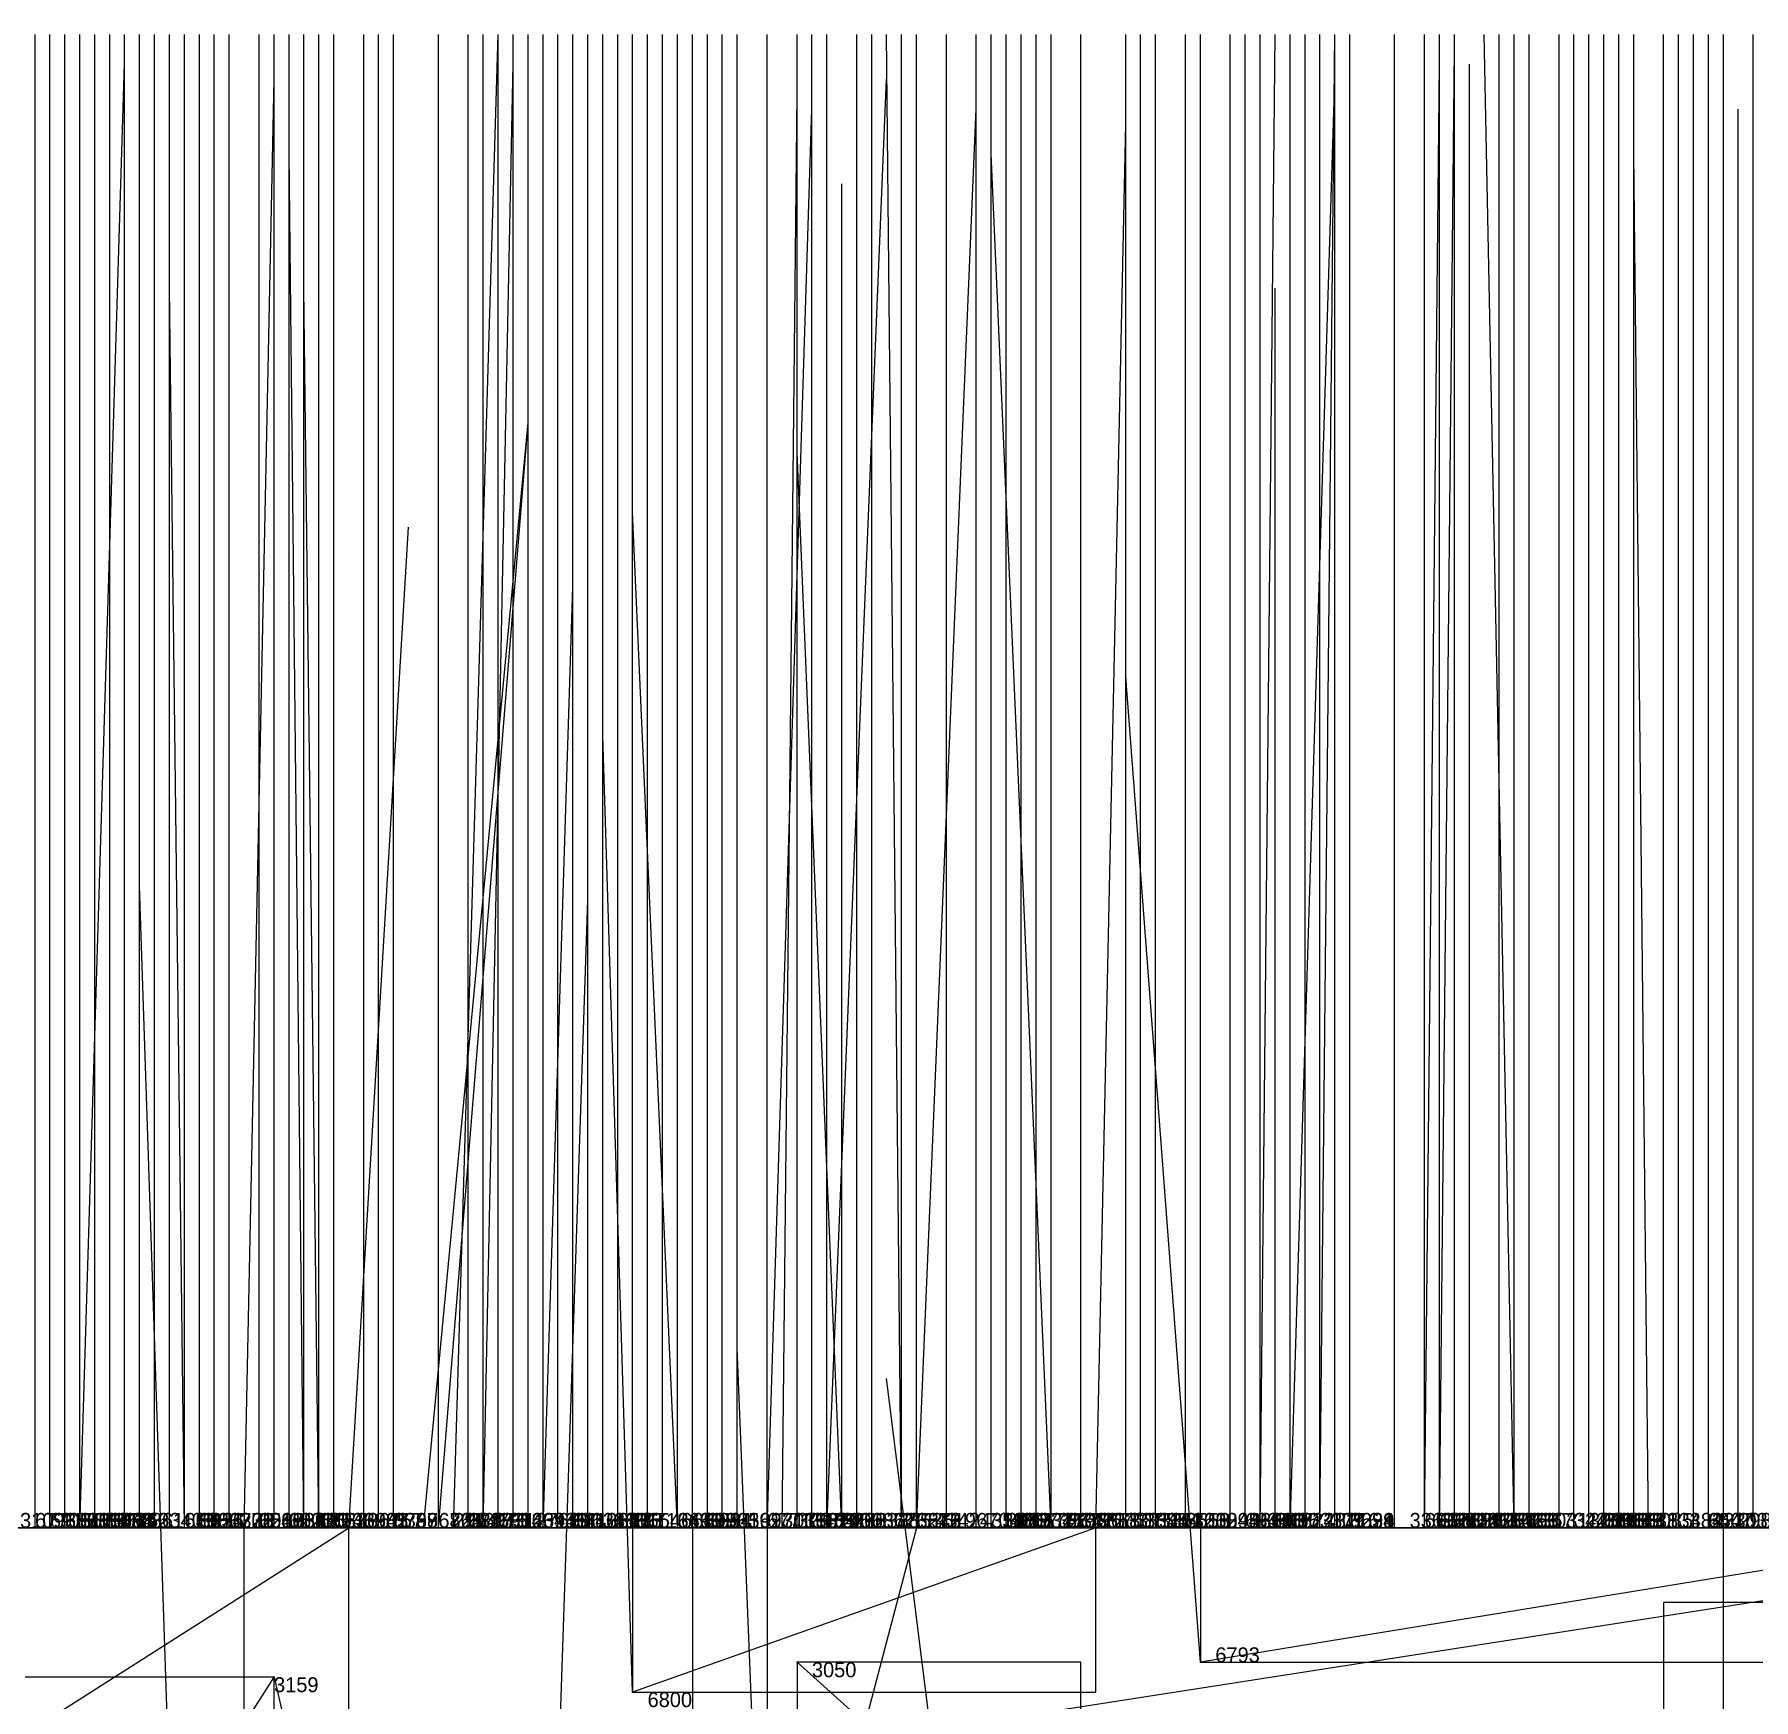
# Model space of a CAD drawing. Extents: x -0.07 to 1.1, y -0.07 to 1.1.
# Drawn here: x 0.101 to 0.216, y 0.9885 to 1.1 of the extents above; entities that cross this region are included whole.
import ezdxf

# ---------------------------------------------------------------- set-up
doc = ezdxf.new("R2010")
doc.units = 0
for name, color, linetype in [('Clients', 3, 'CONTINUOUS'), ('Facilities', 3, 'CONTINUOUS'), ('Facilities_lines', 3, 'CONTINUOUS'), ('Min_max_boxes', 1, 'CONTINUOUS'), ('Normals', 1, 'CONTINUOUS'), ('Source_points', 5, 'CONTINUOUS'), ('Text', 3, 'CONTINUOUS')]:
    doc.layers.add(name, color=color, linetype=linetype)

msp = doc.modelspace()

# ---------------------------------------------------------------- linework, layer by layer
at = {"layer": 'Clients', "color": 5}
for p in [(0.101, 1, 0.788), (0.102, 1, 0.845), (0.103, 1, 0.414), (0.103, 1, 0.641), (0.103, 1, 0.571), (0.104, 1, 0.35), (0.105, 1, 0.189), (0.105, 1, 0.155), (0.105, 1, 0.89), (0.106, 1, 0.471), (0.107, 1, 0.462), (0.108, 1, 0.777), (0.109, 1, 0.32), (0.11, 1, 0.83), (0.112, 1, 0.357), (0.113, 1, 0.86), (0.114, 1, 0.161), (0.114, 1, 0.494), (0.114, 1, 0.561), (0.115, 1, 0.047), (0.116, 1, 0.736), (0.117, 1, 0.108), (0.118, 1, 0.433), (0.118, 1, 0.819), (0.119, 1, 0.531), (0.119, 1, 0.843), (0.12, 1, 0.699), (0.12, 1, 0.976), (0.121, 1, 0.549), (0.122, 1, 0.994), (0.123, 1, 0.267), (0.123, 1, 0.325), (0.124, 1, 0.326), (0.124, 1, 0.788), (0.128, 1, 0.145), (0.128, 1, 0.983), (0.13, 1, 0.261), (0.13, 1, 0.876), (0.131, 1, 0.802), (0.131, 1, 0.943), (0.132, 1, 0.772), (0.134, 1, 0.395), (0.135, 1, 0.829), (0.135, 1, 0.792), (0.135, 1, 0.846), (0.136, 1, 0.305), (0.137, 1, 0.121), (0.137, 1, 0.818), (0.138, 1, 0.395), (0.139, 1, 0.208), (0.139, 1, 0.264), (0.139, 1, 0.301), (0.139, 1, 0.653), (0.14, 1, 0.209), (0.141, 1, 0.232), (0.142, 1, 0.71), (0.143, 1, 0.733), (0.144, 1, 0.288), (0.145, 1, 0.632), (0.145, 1, 0.585), (0.146, 1, 0.492), (0.147, 1, 0.131), (0.147, 1, 0.526), (0.148, 1, 0.342), (0.15, 1, 0.798), (0.152, 1, 0.181), (0.153, 1, 0.262), (0.153, 1, 0.456), (0.154, 1, 0.413), (0.154, 1, 0.476), (0.154, 1, 0.819), (0.156, 1, 0.41), (0.156, 1, 0.816), (0.157, 1, 0.291), (0.159, 1, 0.131), (0.16, 1, 0.258), (0.16, 1, 0.601), (0.162, 1, 0.345), (0.164, 1, 0.318), (0.165, 1, 0.223), (0.165, 1, 0.205), (0.165, 1, 0.245), (0.165, 1, 0.375), (0.165, 1, 0.411), (0.166, 1, 0.885), (0.167, 1, 0.715), (0.167, 1, 0.816), (0.168, 1, 0.439), (0.169, 1, 0.233), (0.169, 1, 0.484), (0.169, 1, 0.72), (0.169, 1, 0.782), (0.171, 1, 0.29), (0.171, 1, 0.283), (0.171, 1, 0.403), (0.171, 1, 0.685), (0.174, 1, 0.302), (0.175, 1, 0.419), (0.175, 1, 0.769), (0.176, 1, 0.235), (0.176, 1, 0.474), (0.176, 1, 0.891), (0.178, 1, 0.431), (0.178, 1, 0.518), (0.179, 1, 0.201), (0.179, 1, 0.46), (0.179, 1, 0.856), (0.182, 1, 0.703), (0.182, 1, 0.867), (0.183, 1, 0.26), (0.183, 1, 0.371), (0.183, 1, 0.497), (0.184, 1, 0.004), (0.185, 1, 0.898), (0.186, 1, 0.305), (0.187, 1, 0.177), (0.188, 1, 0.163), (0.189, 1, 0.375), (0.189, 1, 0.557), (0.189, 1, 0.674), (0.189, 1, 0.675), (0.192, 1, 0.46), (0.194, 1, 0.579), (0.194, 1, 0.844), (0.195, 1, 0.295), (0.195, 1, 0.619), (0.196, 1, 0.222), (0.196, 1, 0.178), (0.196, 1, 0.359), (0.196, 1, 0.339), (0.196, 1, 0.596), (0.199, 1, 0.355), (0.199, 1, 0.744), (0.199, 1, 0.685), (0.199, 1, 0.784), (0.2, 1, 0.263), (0.201, 1, 0.102), (0.201, 1, 0.444), (0.203, 1, 0.467), (0.204, 1, 0.103), (0.204, 1, 0.178), (0.205, 1, 0.584), (0.206, 1, 0.229), (0.206, 1, 0.44), (0.206, 1, 0.891), (0.206, 1, 0.79), (0.207, 1, 0.661), (0.208, 1, 0.154), (0.208, 1, 0.745), (0.21, 1, 0.38), (0.211, 1, 0.345), (0.212, 1, 0.753), (0.213, 1, 0.392), (0.214, 1, 0.111), (0.214, 1, 0.433), (0.216, 1, 0.136), (0.216, 1, 0.434), (0.216, 1, 0.454), (0.152, 0.991), (0.179, 0.991, 1), (0.117, 0.99), (0.141, 0.989, 1)]:
    msp.add_point(p, dxfattribs=at)
at = {"layer": 'Facilities', "color": 3}
for p in [(0.102, 1, 0.1), (0.104, 1, 0.057), (0.106, 1, 0.458), (0.11, 1, 0.65), (0.111, 1, 0.37), (0.111, 1, 0.972), (0.116, 1, 0.202), (0.116, 1, 0.027), (0.118, 1, 0.511), (0.118, 1, 0.8), (0.119, 1, 0.023), (0.12, 1, 0.939), (0.124, 1, 0.915), (0.125, 1, 0.283), (0.127, 1, 0.982), (0.129, 1, 0.931), (0.133, 1, 0.101), (0.135, 1, 0.995), (0.14, 1, 0.043), (0.144, 1, 0.998), (0.145, 1, 0.064), (0.15, 1, 0.098), (0.15, 1, 0.951), (0.151, 1, 0.034), (0.154, 1, 0.943), (0.155, 1, 0.002), (0.155, 1, 0.972), (0.159, 1, 0.077), (0.16, 1, 0.961), (0.164, 1, 0.696), (0.165, 1, 0.096), (0.169, 1, 0.016), (0.172, 1, 0.961), (0.181, 1, 0.907), (0.183, 1, 0.912), (0.185, 1, 0.958), (0.187, 1, 0.082), (0.194, 1, 0.942), (0.195, 1, 0.064), (0.195, 1, 0.906), (0.197, 1, 0.96), (0.2, 1, 0.08), (0.204, 1, 0.095), (0.209, 1, 0.022), (0.215, 1, 0.961)]:
    msp.add_point(p, dxfattribs=at)
at = {"layer": 'Facilities_lines', "color": 3}
for p, q in [((0.012, 0.93, 1), (0.122, 1, 0.994)), ((0.042, 1, 0.071), (0.115, 1, 0.047)), ((0.106, 1, 0.458), (0.091, 1, 0.44)), ((0.111, 1, 0.37), (0.093, 1, 0.388)), ((0.118, 1, 0.511), (0.097, 1, 0.498)), ((0.097, 1, 0.585), (0.103, 1, 0.571)), ((0.097, 1, 0.585), (0.194, 1, 0.579)), ((0.097, 1, 0.585), (0.114, 1, 0.561)), ((0.097, 1, 0.585), (0.16, 1, 0.601)), ((0.097, 1, 0.585), (0.145, 1, 0.585)), ((0.097, 1, 0.585), (0.205, 1, 0.584)), ((0.097, 1, 0.585), (0.196, 1, 0.596)), ((0.116, 1, 0.202), (0.099, 1, 0.155)), ((0.118, 1, 0.8), (0.101, 1, 0.788)), ((0.118, 1, 0.8), (0.102, 1, 0.845)), ((0.106, 1, 0.458), (0.103, 1, 0.414)), ((0.11, 1, 0.65), (0.103, 1, 0.641)), ((0.111, 1, 0.37), (0.104, 1, 0.35)), ((0.116, 1, 0.202), (0.105, 1, 0.189)), ((0.116, 1, 0.202), (0.105, 1, 0.155)), ((0.118, 1, 0.8), (0.105, 1, 0.89)), ((0.106, 1, 0.458), (0.179, 1, 0.46)), ((0.106, 1, 0.458), (0.214, 1, 0.433)), ((0.106, 1, 0.458), (0.153, 1, 0.456)), ((0.106, 1, 0.458), (0.22, 1, 0.42)), ((0.106, 1, 0.458), (0.107, 1, 0.462)), ((0.106, 1, 0.458), (0.171, 1, 0.403)), ((0.106, 1, 0.458), (0.206, 1, 0.44)), ((0.106, 1, 0.458), (0.156, 1, 0.41)), ((0.106, 1, 0.458), (0.201, 1, 0.444)), ((0.106, 1, 0.458), (0.192, 1, 0.46)), ((0.106, 1, 0.458), (0.106, 1, 0.471)), ((0.106, 1, 0.458), (0.175, 1, 0.419)), ((0.106, 1, 0.458), (0.203, 1, 0.467)), ((0.106, 1, 0.458), (0.118, 1, 0.433)), ((0.106, 1, 0.458), (0.168, 1, 0.439)), ((0.106, 1, 0.458), (0.216, 1, 0.434)), ((0.106, 1, 0.458), (0.178, 1, 0.431)), ((0.106, 1, 0.458), (0.216, 1, 0.454)), ((0.118, 1, 0.8), (0.108, 1, 0.777)), ((0.125, 1, 0.283), (0.109, 1, 0.32)), ((0.11, 1, 0.65), (0.139, 1, 0.653)), ((0.11, 1, 0.65), (0.145, 1, 0.632)), ((0.118, 1, 0.8), (0.11, 1, 0.83)), ((0.111, 1, 0.37), (0.196, 1, 0.359)), ((0.111, 1, 0.37), (0.221, 1, 0.342)), ((0.111, 1, 0.37), (0.196, 1, 0.339)), ((0.111, 1, 0.37), (0.148, 1, 0.342)), ((0.111, 1, 0.37), (0.162, 1, 0.345)), ((0.111, 1, 0.37), (0.189, 1, 0.375)), ((0.111, 1, 0.37), (0.227, 1, 0.395)), ((0.111, 1, 0.37), (0.112, 1, 0.357)), ((0.111, 1, 0.37), (0.247, 1, 0.392)), ((0.111, 1, 0.37), (0.244, 1, 0.378)), ((0.111, 1, 0.37), (0.21, 1, 0.38)), ((0.111, 1, 0.37), (0.183, 1, 0.371)), ((0.111, 1, 0.37), (0.213, 1, 0.392)), ((0.111, 1, 0.37), (0.134, 1, 0.395)), ((0.111, 1, 0.37), (0.165, 1, 0.375)), ((0.111, 1, 0.37), (0.138, 1, 0.395)), ((0.111, 1, 0.37), (0.211, 1, 0.345)), ((0.111, 1, 0.37), (0.225, 1, 0.353)), ((0.111, 1, 0.37), (0.154, 1, 0.413)), ((0.111, 1, 0.37), (0.248, 1, 0.385)), ((0.111, 1, 0.37), (0.199, 1, 0.355)), ((0.111, 1, 0.37), (0.239, 1, 0.401)), ((0.111, 1, 0.37), (0.165, 1, 0.411)), ((0.111, 1, 0.37), (0.273, 1, 0.335)), ((0.111, 1, 0.37), (0.254, 1, 0.343)), ((0.111, 1, 0.37), (0.259, 1, 0.355)), ((0.111, 1, 0.972), (0.12, 1, 0.976)), ((0.118, 1, 0.8), (0.113, 1, 0.86)), ((0.116, 1, 0.202), (0.114, 1, 0.161)), ((0.118, 1, 0.511), (0.114, 1, 0.494)), ((0.116, 1, 0.202), (0.128, 1, 0.145)), ((0.116, 1, 0.202), (0.141, 1, 0.232)), ((0.116, 1, 0.202), (0.165, 1, 0.223)), ((0.116, 1, 0.202), (0.179, 1, 0.201)), ((0.116, 1, 0.202), (0.196, 1, 0.222)), ((0.116, 1, 0.202), (0.14, 1, 0.209)), ((0.116, 1, 0.202), (0.169, 1, 0.233)), ((0.116, 1, 0.202), (0.152, 1, 0.181)), ((0.116, 1, 0.202), (0.176, 1, 0.235)), ((0.116, 1, 0.202), (0.165, 1, 0.205)), ((0.116, 1, 0.202), (0.147, 1, 0.131)), ((0.116, 1, 0.202), (0.187, 1, 0.177)), ((0.116, 1, 0.202), (0.139, 1, 0.208)), ((0.116, 1, 0.202), (0.206, 1, 0.229)), ((0.116, 1, 0.202), (0.117, 1, 0.108)), ((0.116, 1, 0.202), (0.196, 1, 0.178)), ((0.118, 1, 0.8), (0.116, 1, 0.736)), ((0.118, 1, 0.511), (0.146, 1, 0.492)), ((0.118, 1, 0.511), (0.154, 1, 0.476)), ((0.118, 1, 0.511), (0.176, 1, 0.474)), ((0.118, 1, 0.511), (0.169, 1, 0.484)), ((0.118, 1, 0.511), (0.183, 1, 0.497)), ((0.118, 1, 0.511), (0.237, 1, 0.491)), ((0.118, 1, 0.511), (0.231, 1, 0.487)), ((0.118, 1, 0.511), (0.238, 1, 0.494)), ((0.118, 1, 0.511), (0.178, 1, 0.518)), ((0.118, 1, 0.511), (0.121, 1, 0.549)), ((0.118, 1, 0.511), (0.242, 1, 0.472)), ((0.118, 1, 0.511), (0.245, 1, 0.471)), ((0.118, 1, 0.511), (0.26, 1, 0.456)), ((0.118, 1, 0.511), (0.254, 1, 0.442)), ((0.118, 1, 0.511), (0.243, 1, 0.449)), ((0.118, 1, 0.511), (0.245, 1, 0.453)), ((0.118, 1, 0.511), (0.258, 1, 0.455)), ((0.118, 1, 0.511), (0.256, 1, 0.512)), ((0.118, 1, 0.511), (0.147, 1, 0.526)), ((0.118, 1, 0.511), (0.119, 1, 0.531)), ((0.118, 1, 0.511), (0.189, 1, 0.557)), ((0.118, 1, 0.8), (0.175, 1, 0.769)), ((0.118, 1, 0.8), (0.169, 1, 0.782)), ((0.118, 1, 0.8), (0.167, 1, 0.816)), ((0.118, 1, 0.8), (0.154, 1, 0.819)), ((0.118, 1, 0.8), (0.137, 1, 0.818)), ((0.118, 1, 0.8), (0.15, 1, 0.798)), ((0.118, 1, 0.8), (0.119, 1, 0.843)), ((0.118, 1, 0.8), (0.199, 1, 0.784)), ((0.118, 1, 0.8), (0.124, 1, 0.788)), ((0.118, 1, 0.8), (0.156, 1, 0.816)), ((0.118, 1, 0.8), (0.135, 1, 0.829)), ((0.118, 1, 0.8), (0.206, 1, 0.79)), ((0.118, 1, 0.8), (0.135, 1, 0.792)), ((0.118, 1, 0.8), (0.13, 1, 0.876)), ((0.118, 1, 0.8), (0.132, 1, 0.772)), ((0.118, 1, 0.8), (0.135, 1, 0.846)), ((0.118, 1, 0.8), (0.118, 1, 0.819)), ((0.118, 1, 0.8), (0.131, 1, 0.802)), ((0.164, 1, 0.696), (0.12, 1, 0.699)), ((0.125, 1, 0.283), (0.123, 1, 0.267)), ((0.125, 1, 0.283), (0.123, 1, 0.325)), ((0.125, 1, 0.283), (0.124, 1, 0.326)), ((0.125, 1, 0.283), (0.22, 1, 0.253)), ((0.125, 1, 0.283), (0.165, 1, 0.245)), ((0.125, 1, 0.283), (0.183, 1, 0.26)), ((0.125, 1, 0.283), (0.139, 1, 0.264)), ((0.125, 1, 0.283), (0.164, 1, 0.318)), ((0.125, 1, 0.283), (0.221, 1, 0.333)), ((0.125, 1, 0.283), (0.244, 1, 0.262)), ((0.125, 1, 0.283), (0.186, 1, 0.305)), ((0.125, 1, 0.283), (0.174, 1, 0.302)), ((0.125, 1, 0.283), (0.157, 1, 0.291)), ((0.125, 1, 0.283), (0.13, 1, 0.261)), ((0.125, 1, 0.283), (0.139, 1, 0.301)), ((0.125, 1, 0.283), (0.25, 1, 0.286)), ((0.125, 1, 0.283), (0.136, 1, 0.305)), ((0.125, 1, 0.283), (0.195, 1, 0.295)), ((0.125, 1, 0.283), (0.243, 1, 0.306)), ((0.125, 1, 0.283), (0.171, 1, 0.29)), ((0.125, 1, 0.283), (0.2, 1, 0.263)), ((0.125, 1, 0.283), (0.153, 1, 0.262)), ((0.125, 1, 0.283), (0.144, 1, 0.288)), ((0.125, 1, 0.283), (0.171, 1, 0.283)), ((0.125, 1, 0.283), (0.224, 1, 0.273)), ((0.125, 1, 0.283), (0.16, 1, 0.258)), ((0.125, 1, 0.283), (0.257, 1, 0.302)), ((0.125, 1, 0.283), (0.294, 1, 0.296)), ((0.127, 1, 0.982), (0.128, 1, 0.983)), ((0.197, 1, 0.96), (0.131, 1, 0.943)), ((0.239, 1, 0.116), (0.137, 1, 0.121)), ((0.172, 1, 0.961), (0.141, 0.989, 1)), ((0.164, 1, 0.696), (0.142, 1, 0.71)), ((0.164, 1, 0.696), (0.143, 1, 0.733)), ((0.145, 0.984), (0.248, 1, 0.006)), ((0.16, 1, 0.961), (0.15, 0.962, 1)), ((0.239, 1, 0.116), (0.159, 1, 0.131)), ((0.16, 1, 0.961), (0.23, 1, 0.982)), ((0.164, 1, 0.696), (0.208, 1, 0.745)), ((0.164, 1, 0.696), (0.276, 1, 0.719)), ((0.164, 1, 0.696), (0.281, 1, 0.707)), ((0.164, 1, 0.696), (0.271, 1, 0.752)), ((0.164, 1, 0.696), (0.266, 1, 0.723)), ((0.164, 1, 0.696), (0.225, 1, 0.715)), ((0.164, 1, 0.696), (0.199, 1, 0.744)), ((0.164, 1, 0.696), (0.223, 1, 0.748)), ((0.164, 1, 0.696), (0.212, 1, 0.753)), ((0.164, 1, 0.696), (0.252, 1, 0.695)), ((0.164, 1, 0.696), (0.249, 1, 0.717)), ((0.164, 1, 0.696), (0.225, 1, 0.749)), ((0.164, 1, 0.696), (0.182, 1, 0.703)), ((0.164, 1, 0.696), (0.236, 1, 0.723)), ((0.164, 1, 0.696), (0.169, 1, 0.72)), ((0.164, 1, 0.696), (0.189, 1, 0.674)), ((0.164, 1, 0.696), (0.189, 1, 0.675)), ((0.164, 1, 0.696), (0.237, 1, 0.681)), ((0.164, 1, 0.696), (0.167, 1, 0.715)), ((0.164, 1, 0.696), (0.199, 1, 0.685)), ((0.164, 1, 0.696), (0.221, 1, 0.7)), ((0.164, 1, 0.696), (0.171, 1, 0.685)), ((0.164, 1, 0.696), (0.207, 1, 0.661)), ((0.164, 1, 0.696), (0.242, 1, 0.65)), ((0.164, 1, 0.696), (0.238, 1, 0.643)), ((0.164, 1, 0.696), (0.241, 1, 0.657)), ((0.164, 1, 0.696), (0.195, 1, 0.619)), ((0.164, 1, 0.696), (0.246, 1, 0.638)), ((0.164, 1, 0.696), (0.228, 1, 0.622)), ((0.239, 1, 0.899), (0.166, 1, 0.885)), ((0.239, 1, 0.899), (0.176, 1, 0.891)), ((0.239, 1, 0.899), (0.179, 1, 0.856)), ((0.234, 1, 0.978), (0.179, 0.991, 1)), ((0.239, 1, 0.899), (0.182, 1, 0.867)), ((0.23, 1, 0.001), (0.184, 1, 0.004)), ((0.239, 1, 0.899), (0.185, 1, 0.898)), ((0.239, 1, 0.116), (0.188, 1, 0.163)), ((0.239, 1, 0.899), (0.194, 1, 0.844)), ((0.239, 1, 0.116), (0.201, 1, 0.102)), ((0.239, 1, 0.116), (0.204, 1, 0.103)), ((0.239, 1, 0.116), (0.204, 1, 0.178)), ((0.239, 1, 0.899), (0.206, 1, 0.891)), ((0.239, 1, 0.116), (0.208, 1, 0.154)), ((0.239, 1, 0.116), (0.214, 1, 0.111)), ((0.239, 1, 0.116), (0.216, 1, 0.136)), ((0.171, 0.974), (0.152, 0.991)), ((0.096, 0.957), (0.117, 0.99))]:
    msp.add_line(p, q, dxfattribs=at)
at = {"layer": 'Min_max_boxes', "color": 1}
for p, q in [((0.115, 1, 0.047), (0, 1, 0.047)), ((0.115, 1, 0.092), (0, 1, 0.092)), ((0.122, 1, 0.988), (0, 1, 0.988)), ((0.122, 1, 1), (0, 1, 1)), ((0.091, 1, 0.403), (0.22, 1, 0.403)), ((0.22, 1, 0.403), (0.091, 1, 0.403)), ((0.091, 1, 0.471), (0.22, 1, 0.471)), ((0.22, 1, 0.471), (0.091, 1, 0.471)), ((0.093, 1, 0.335), (0.273, 1, 0.335)), ((0.273, 1, 0.335), (0.093, 1, 0.335)), ((0.093, 1, 0.413), (0.273, 1, 0.413)), ((0.273, 1, 0.413), (0.093, 1, 0.413)), ((0.097, 1, 0.442), (0.26, 1, 0.442)), ((0.26, 1, 0.442), (0.097, 1, 0.442)), ((0.097, 1, 0.557), (0.26, 1, 0.557)), ((0.26, 1, 0.557), (0.097, 1, 0.557)), ((0.097, 1, 0.561), (0.205, 1, 0.561)), ((0.205, 1, 0.561), (0.097, 1, 0.561)), ((0.097, 1, 0.601), (0.205, 1, 0.601)), ((0.205, 1, 0.601), (0.097, 1, 0.601)), ((0.099, 1, 0.108), (0.206, 1, 0.108)), ((0.206, 1, 0.108), (0.099, 1, 0.108)), ((0.099, 1, 0.235), (0.206, 1, 0.235)), ((0.206, 1, 0.235), (0.099, 1, 0.235)), ((0.101, 1, 0.736), (0.206, 1, 0.736)), ((0.206, 1, 0.736), (0.101, 1, 0.736)), ((0.101, 1, 0.736), (0.101, 1, 0.736)), ((0.101, 1, 0.89), (0.206, 1, 0.89)), ((0.206, 1, 0.89), (0.101, 1, 0.89)), ((0.101, 1, 0.89), (0.101, 1, 0.89)), ((0.101, 1, 0.736), (0.101, 1, 0.89)), ((0.101, 1, 0.736), (0.101, 1, 0.89)), ((0.103, 1, 0.632), (0.145, 1, 0.632)), ((0.145, 1, 0.632), (0.103, 1, 0.632)), ((0.103, 1, 0.632), (0.103, 1, 0.632)), ((0.103, 1, 0.653), (0.145, 1, 0.653)), ((0.145, 1, 0.653), (0.103, 1, 0.653)), ((0.103, 1, 0.653), (0.103, 1, 0.653)), ((0.103, 1, 0.632), (0.103, 1, 0.653)), ((0.103, 1, 0.632), (0.103, 1, 0.653)), ((0.109, 1, 0.245), (0.294, 1, 0.245)), ((0.294, 1, 0.245), (0.109, 1, 0.245)), ((0.109, 1, 0.245), (0.109, 1, 0.245)), ((0.109, 1, 0.333), (0.294, 1, 0.333)), ((0.294, 1, 0.333), (0.109, 1, 0.333)), ((0.109, 1, 0.333), (0.109, 1, 0.333)), ((0.109, 1, 0.245), (0.109, 1, 0.333)), ((0.109, 1, 0.245), (0.109, 1, 0.333)), ((0.111, 1, 0.972), (0.12, 1, 0.972)), ((0.12, 1, 0.972), (0.111, 1, 0.972)), ((0.111, 1, 0.972), (0.111, 1, 0.972)), ((0.111, 1, 0.976), (0.12, 1, 0.976)), ((0.12, 1, 0.976), (0.111, 1, 0.976)), ((0.111, 1, 0.976), (0.111, 1, 0.976)), ((0.111, 1, 0.972), (0.111, 1, 0.976)), ((0.111, 1, 0.972), (0.111, 1, 0.976)), ((0.115, 0.954, 0.047), (0.115, 1, 0.047)), ((0.115, 0.954, 0.092), (0.115, 1, 0.092)), ((0.115, 1, 0.047), (0.115, 1, 0.092)), ((0.12, 1, 0.619), (0.281, 1, 0.619)), ((0.281, 1, 0.619), (0.12, 1, 0.619)), ((0.12, 1, 0.619), (0.12, 1, 0.619)), ((0.12, 1, 0.753), (0.281, 1, 0.753)), ((0.281, 1, 0.753), (0.12, 1, 0.753)), ((0.12, 1, 0.753), (0.12, 1, 0.753)), ((0.12, 1, 0.619), (0.12, 1, 0.753)), ((0.12, 1, 0.619), (0.12, 1, 0.753)), ((0.12, 1, 0.972), (0.12, 1, 0.972)), ((0.12, 1, 0.976), (0.12, 1, 0.976)), ((0.12, 1, 0.972), (0.12, 1, 0.976)), ((0.12, 1, 0.972), (0.12, 1, 0.976)), ((0.122, 0.802, 0.988), (0.122, 1, 0.988)), ((0.122, 0.802, 1), (0.122, 1, 1)), ((0.122, 1, 0.988), (0.122, 1, 1)), ((0.127, 1, 0.982), (0.128, 1, 0.982)), ((0.128, 1, 0.982), (0.127, 1, 0.982)), ((0.127, 1, 0.982), (0.127, 1, 0.982)), ((0.127, 1, 0.983), (0.128, 1, 0.983)), ((0.128, 1, 0.983), (0.127, 1, 0.983)), ((0.127, 1, 0.983), (0.127, 1, 0.983)), ((0.127, 1, 0.982), (0.127, 1, 0.983)), ((0.127, 1, 0.982), (0.127, 1, 0.983)), ((0.128, 1, 0.982), (0.128, 1, 0.982)), ((0.128, 1, 0.983), (0.128, 1, 0.983)), ((0.128, 1, 0.982), (0.128, 1, 0.983)), ((0.128, 1, 0.982), (0.128, 1, 0.983)), ((0.131, 1, 0.943), (0.197, 1, 0.943)), ((0.197, 1, 0.943), (0.131, 1, 0.943)), ((0.131, 1, 0.943), (0.131, 1, 0.943)), ((0.131, 1, 0.96), (0.197, 1, 0.96)), ((0.197, 1, 0.96), (0.131, 1, 0.96)), ((0.131, 1, 0.96), (0.131, 1, 0.96)), ((0.131, 1, 0.943), (0.131, 1, 0.96)), ((0.131, 1, 0.943), (0.131, 1, 0.96)), ((0.137, 1, 0.102), (0.273, 1, 0.102)), ((0.273, 1, 0.102), (0.137, 1, 0.102)), ((0.137, 1, 0.102), (0.137, 1, 0.102)), ((0.137, 1, 0.24), (0.273, 1, 0.24)), ((0.273, 1, 0.24), (0.137, 1, 0.24)), ((0.137, 1, 0.24), (0.137, 1, 0.24)), ((0.137, 1, 0.102), (0.137, 1, 0.24)), ((0.137, 1, 0.102), (0.137, 1, 0.24)), ((0.172, 1, 0.961), (0.141, 1, 0.961)), ((0.141, 1, 0.961), (0.141, 0.989, 0.961)), ((0.172, 1, 1), (0.141, 1, 1)), ((0.141, 1, 1), (0.141, 0.989, 1)), ((0.141, 1, 0.961), (0.141, 1, 1)), ((0.248, 1), (0.145, 1)), ((0.145, 1), (0.145, 0.984)), ((0.248, 1, 0.006), (0.145, 1, 0.006)), ((0.145, 1, 0.006), (0.145, 0.984, 0.006)), ((0.145, 1), (0.145, 1, 0.006)), ((0.145, 1, 0.632), (0.145, 1, 0.632)), ((0.145, 1, 0.653), (0.145, 1, 0.653)), ((0.145, 1, 0.632), (0.145, 1, 0.653)), ((0.145, 1, 0.632), (0.145, 1, 0.653)), ((0.23, 1, 0.961), (0.15, 1, 0.961)), ((0.15, 1, 0.961), (0.15, 0.962, 0.961)), ((0.23, 1, 1), (0.15, 1, 1)), ((0.15, 1, 1), (0.15, 0.962, 1)), ((0.15, 1, 0.961), (0.15, 1, 1)), ((0.166, 1, 0.775), (0.262, 1, 0.775)), ((0.262, 1, 0.775), (0.166, 1, 0.775)), ((0.166, 1, 0.775), (0.166, 1, 0.775)), ((0.166, 1, 0.899), (0.262, 1, 0.899)), ((0.262, 1, 0.899), (0.166, 1, 0.899)), ((0.166, 1, 0.899), (0.166, 1, 0.899)), ((0.166, 1, 0.775), (0.166, 1, 0.899)), ((0.166, 1, 0.775), (0.166, 1, 0.899)), ((0.172, 0.989, 0.961), (0.172, 1, 0.961)), ((0.172, 0.989, 1), (0.172, 1, 1)), ((0.172, 1, 0.961), (0.172, 1, 1)), ((0.234, 1, 0.978), (0.179, 1, 0.978)), ((0.179, 1, 0.978), (0.179, 0.991, 0.978)), ((0.234, 1, 1), (0.179, 1, 1)), ((0.179, 1, 1), (0.179, 0.991, 1)), ((0.179, 1, 0.978), (0.179, 1, 1)), ((0.184, 1, 0.001), (0.306, 1, 0.001)), ((0.306, 1, 0.001), (0.184, 1, 0.001)), ((0.184, 1, 0.001), (0.184, 1, 0.001)), ((0.184, 1, 0.013), (0.306, 1, 0.013)), ((0.306, 1, 0.013), (0.184, 1, 0.013)), ((0.184, 1, 0.013), (0.184, 1, 0.013)), ((0.184, 1, 0.001), (0.184, 1, 0.013)), ((0.184, 1, 0.001), (0.184, 1, 0.013)), ((0.197, 1, 0.943), (0.197, 1, 0.943)), ((0.197, 1, 0.96), (0.197, 1, 0.96)), ((0.197, 1, 0.943), (0.197, 1, 0.96)), ((0.197, 1, 0.943), (0.197, 1, 0.96)), ((0.205, 1, 0.561), (0.205, 1, 0.561)), ((0.205, 1, 0.601), (0.205, 1, 0.601)), ((0.205, 1, 0.561), (0.205, 1, 0.601)), ((0.205, 1, 0.561), (0.205, 1, 0.601)), ((0.206, 1, 0.108), (0.206, 1, 0.108)), ((0.206, 1, 0.235), (0.206, 1, 0.235)), ((0.206, 1, 0.108), (0.206, 1, 0.235)), ((0.206, 1, 0.108), (0.206, 1, 0.235)), ((0.206, 1, 0.736), (0.206, 1, 0.736)), ((0.206, 1, 0.89), (0.206, 1, 0.89)), ((0.206, 1, 0.736), (0.206, 1, 0.89)), ((0.206, 1, 0.736), (0.206, 1, 0.89)), ((0.295, 0.995), (0.21, 0.995)), ((0.21, 0.995), (0.21, 0.97)), ((0.295, 0.995), (0.21, 0.995)), ((0.21, 0.995), (0.21, 0.97)), ((0.21, 0.995), (0.21, 0.995)), ((0.171, 0.991), (0.152, 0.991)), ((0.152, 0.991), (0.152, 0.974)), ((0.171, 0.991), (0.152, 0.991)), ((0.152, 0.991), (0.152, 0.974)), ((0.152, 0.991), (0.152, 0.991)), ((0.171, 0.974), (0.171, 0.991)), ((0.171, 0.974), (0.171, 0.991)), ((0.171, 0.991), (0.171, 0.991)), ((0.179, 0.991, 0.978), (0.234, 0.991, 0.978)), ((0.179, 0.991, 1), (0.234, 0.991, 1)), ((0.179, 0.991, 0.978), (0.179, 0.991, 1)), ((0.117, 0.99), (0.096, 0.99)), ((0.117, 0.99), (0.096, 0.99)), ((0.117, 0.957), (0.117, 0.99)), ((0.117, 0.957), (0.117, 0.99)), ((0.117, 0.99), (0.117, 0.99)), ((0.141, 0.989, 0.961), (0.172, 0.989, 0.961)), ((0.141, 0.989, 1), (0.172, 0.989, 1)), ((0.141, 0.989, 0.961), (0.141, 0.989, 1)), ((0.172, 0.989, 0.961), (0.172, 0.989, 1))]:
    msp.add_line(p, q, dxfattribs=at)
at = {"layer": 'Normals', "color": 1}
for p, q in [((0.101, 1, 0.788), (0.101, 1.1, 0.788)), ((0.102, 1, 0.1), (0.102, 1.1, 0.097)), ((0.102, 1, 0.845), (0.102, 1.1, 0.845)), ((0.103, 1, 0.414), (0.103, 1.1, 0.414)), ((0.103, 1, 0.641), (0.103, 1.1, 0.641)), ((0.103, 1, 0.571), (0.103, 1.1, 0.571)), ((0.104, 1, 0.35), (0.104, 1.1, 0.35)), ((0.105, 1, 0.189), (0.105, 1.1, 0.189)), ((0.105, 1, 0.155), (0.105, 1.1, 0.155)), ((0.105, 1, 0.89), (0.105, 1.1, 0.89)), ((0.106, 1, 0.471), (0.106, 1.1, 0.471)), ((0.106, 1, 0.458), (0.106, 1.1, 0.458)), ((0.107, 1, 0.462), (0.107, 1.1, 0.462)), ((0.108, 1, 0.777), (0.108, 1.1, 0.777)), ((0.109, 1, 0.32), (0.109, 1.1, 0.32)), ((0.11, 1, 0.65), (0.11, 1.1, 0.65)), ((0.11, 1, 0.83), (0.11, 1.1, 0.83)), ((0.111, 1, 0.37), (0.111, 1.1, 0.37)), ((0.112, 1, 0.357), (0.112, 1.1, 0.357)), ((0.113, 1, 0.86), (0.113, 1.1, 0.86)), ((0.114, 1, 0.161), (0.114, 1.1, 0.161)), ((0.114, 1, 0.494), (0.114, 1.1, 0.494)), ((0.114, 1, 0.561), (0.114, 1.1, 0.561)), ((0.116, 1, 0.202), (0.116, 1.1, 0.202)), ((0.116, 1, 0.736), (0.116, 1.1, 0.736)), ((0.117, 1, 0.108), (0.117, 1.1, 0.108)), ((0.118, 1, 0.433), (0.118, 1.1, 0.433)), ((0.118, 1, 0.511), (0.118, 1.1, 0.511)), ((0.118, 1, 0.8), (0.118, 1.1, 0.8)), ((0.118, 1, 0.819), (0.118, 1.1, 0.819)), ((0.119, 1, 0.531), (0.119, 1.1, 0.531)), ((0.119, 1, 0.843), (0.119, 1.1, 0.843)), ((0.12, 1, 0.699), (0.12, 1.1, 0.699)), ((0.12, 1, 0.939), (0.12, 1.099, 0.953)), ((0.121, 1, 0.549), (0.121, 1.1, 0.549)), ((0.123, 1, 0.267), (0.123, 1.1, 0.267)), ((0.123, 1, 0.325), (0.123, 1.1, 0.325)), ((0.124, 1, 0.326), (0.124, 1.1, 0.326)), ((0.124, 1, 0.915), (0.124, 1.1, 0.915)), ((0.124, 1, 0.788), (0.124, 1.1, 0.788)), ((0.125, 1, 0.283), (0.125, 1.1, 0.283)), ((0.128, 1, 0.145), (0.128, 1.1, 0.145)), ((0.129, 1, 0.931), (0.132, 1.1, 0.939)), ((0.13, 1, 0.261), (0.13, 1.1, 0.261)), ((0.13, 1, 0.876), (0.13, 1.1, 0.876)), ((0.131, 1, 0.802), (0.131, 1.1, 0.802)), ((0.132, 1, 0.772), (0.132, 1.1, 0.772)), ((0.133, 1, 0.101), (0.133, 1.1, 0.1)), ((0.134, 1, 0.395), (0.134, 1.1, 0.395)), ((0.135, 1, 0.829), (0.135, 1.1, 0.829)), ((0.135, 1, 0.792), (0.135, 1.1, 0.792)), ((0.135, 1, 0.846), (0.135, 1.1, 0.846)), ((0.136, 1, 0.305), (0.136, 1.1, 0.305)), ((0.137, 1, 0.121), (0.137, 1.1, 0.121)), ((0.137, 1, 0.818), (0.137, 1.1, 0.818)), ((0.138, 1, 0.395), (0.138, 1.1, 0.395)), ((0.139, 1, 0.208), (0.139, 1.1, 0.208)), ((0.139, 1, 0.264), (0.139, 1.1, 0.264)), ((0.139, 1, 0.301), (0.139, 1.1, 0.301)), ((0.139, 1, 0.653), (0.139, 1.1, 0.653)), ((0.14, 1, 0.209), (0.14, 1.1, 0.209)), ((0.141, 1, 0.232), (0.141, 1.1, 0.232)), ((0.142, 1, 0.71), (0.142, 1.1, 0.71)), ((0.143, 1, 0.733), (0.143, 1.1, 0.733)), ((0.144, 1, 0.288), (0.144, 1.1, 0.288)), ((0.145, 1, 0.585), (0.145, 1.1, 0.585)), ((0.145, 1, 0.632), (0.145, 1.1, 0.632)), ((0.145, 1, 0.064), (0.145, 1.099, 0.048)), ((0.146, 1, 0.492), (0.146, 1.1, 0.492)), ((0.147, 1, 0.131), (0.147, 1.1, 0.131)), ((0.147, 1, 0.526), (0.147, 1.1, 0.526)), ((0.148, 1, 0.342), (0.148, 1.1, 0.342)), ((0.15, 1, 0.098), (0.15, 1.1, 0.097)), ((0.15, 1, 0.798), (0.15, 1.1, 0.798)), ((0.152, 1, 0.181), (0.152, 1.1, 0.181)), ((0.153, 1, 0.456), (0.153, 1.1, 0.456)), ((0.153, 1, 0.262), (0.153, 1.1, 0.262)), ((0.154, 1, 0.476), (0.154, 1.1, 0.476)), ((0.154, 1, 0.413), (0.154, 1.1, 0.413)), ((0.154, 1, 0.819), (0.154, 1.1, 0.819)), ((0.156, 1, 0.41), (0.156, 1.1, 0.41)), ((0.156, 1, 0.816), (0.156, 1.1, 0.816)), ((0.157, 1, 0.291), (0.157, 1.1, 0.291)), ((0.159, 1, 0.077), (0.158, 1.1, 0.067)), ((0.159, 1, 0.131), (0.159, 1.1, 0.131)), ((0.16, 1, 0.258), (0.16, 1.1, 0.258)), ((0.16, 1, 0.601), (0.16, 1.1, 0.601)), ((0.162, 1, 0.345), (0.162, 1.1, 0.345)), ((0.164, 1, 0.318), (0.164, 1.1, 0.318)), ((0.164, 1, 0.696), (0.164, 1.1, 0.696)), ((0.165, 1, 0.223), (0.165, 1.1, 0.223)), ((0.165, 1, 0.205), (0.165, 1.1, 0.205)), ((0.165, 1, 0.096), (0.165, 1.1, 0.094)), ((0.165, 1, 0.245), (0.165, 1.1, 0.245)), ((0.165, 1, 0.375), (0.165, 1.1, 0.375)), ((0.165, 1, 0.411), (0.165, 1.1, 0.411)), ((0.166, 1, 0.885), (0.166, 1.1, 0.885)), ((0.167, 1, 0.715), (0.167, 1.1, 0.715)), ((0.167, 1, 0.816), (0.167, 1.1, 0.816)), ((0.168, 1, 0.439), (0.168, 1.1, 0.439)), ((0.169, 1, 0.233), (0.169, 1.1, 0.233)), ((0.169, 1, 0.484), (0.169, 1.1, 0.484)), ((0.169, 1, 0.72), (0.169, 1.1, 0.72)), ((0.169, 1, 0.782), (0.169, 1.1, 0.782)), ((0.171, 1, 0.403), (0.171, 1.1, 0.403)), ((0.171, 1, 0.29), (0.171, 1.1, 0.29)), ((0.171, 1, 0.283), (0.171, 1.1, 0.283)), ((0.171, 1, 0.685), (0.171, 1.1, 0.685)), ((0.174, 1, 0.302), (0.174, 1.1, 0.302)), ((0.175, 1, 0.419), (0.175, 1.1, 0.419)), ((0.175, 1, 0.769), (0.175, 1.1, 0.769)), ((0.176, 1, 0.235), (0.176, 1.1, 0.235)), ((0.176, 1, 0.474), (0.176, 1.1, 0.474)), ((0.176, 1, 0.891), (0.176, 1.1, 0.891)), ((0.178, 1, 0.431), (0.178, 1.1, 0.431)), ((0.178, 1, 0.518), (0.178, 1.1, 0.518)), ((0.179, 1, 0.201), (0.179, 1.1, 0.201)), ((0.179, 1, 0.46), (0.179, 1.1, 0.46)), ((0.179, 1, 0.856), (0.179, 1.1, 0.856)), ((0.181, 1, 0.907), (0.181, 1.1, 0.908)), ((0.182, 1, 0.703), (0.182, 1.1, 0.703)), ((0.182, 1, 0.867), (0.182, 1.1, 0.867)), ((0.183, 1, 0.26), (0.183, 1.1, 0.26)), ((0.183, 1, 0.371), (0.183, 1.1, 0.371)), ((0.183, 1, 0.497), (0.183, 1.1, 0.497)), ((0.183, 1, 0.912), (0.184, 1.1, 0.914)), ((0.185, 1, 0.898), (0.185, 1.1, 0.898)), ((0.186, 1, 0.305), (0.186, 1.1, 0.305)), ((0.187, 1, 0.082), (0.188, 1.1, 0.075)), ((0.187, 1, 0.177), (0.187, 1.1, 0.177)), ((0.188, 1, 0.163), (0.188, 1.1, 0.163)), ((0.189, 1, 0.375), (0.189, 1.1, 0.375)), ((0.189, 1, 0.674), (0.189, 1.1, 0.674)), ((0.189, 1, 0.675), (0.189, 1.1, 0.675)), ((0.189, 1, 0.557), (0.189, 1.1, 0.557)), ((0.192, 1, 0.46), (0.192, 1.1, 0.46)), ((0.194, 1, 0.579), (0.194, 1.1, 0.579)), ((0.194, 1, 0.844), (0.194, 1.1, 0.844)), ((0.195, 1, 0.295), (0.195, 1.1, 0.295)), ((0.195, 1, 0.619), (0.195, 1.1, 0.619)), ((0.195, 1, 0.906), (0.195, 1.1, 0.909)), ((0.195, 1, 0.064), (0.196, 1.099, 0.053)), ((0.196, 1, 0.222), (0.196, 1.1, 0.222)), ((0.196, 1, 0.178), (0.196, 1.1, 0.178)), ((0.196, 1, 0.359), (0.196, 1.1, 0.359)), ((0.196, 1, 0.339), (0.196, 1.1, 0.339)), ((0.196, 1, 0.596), (0.196, 1.1, 0.596)), ((0.2, 1, 0.08), (0.198, 1.1, 0.073)), ((0.199, 1, 0.355), (0.199, 1.1, 0.355)), ((0.199, 1, 0.744), (0.199, 1.1, 0.744)), ((0.199, 1, 0.685), (0.199, 1.1, 0.685)), ((0.199, 1, 0.784), (0.199, 1.1, 0.784)), ((0.2, 1, 0.263), (0.2, 1.1, 0.263)), ((0.201, 1, 0.102), (0.201, 1.1, 0.102)), ((0.201, 1, 0.444), (0.201, 1.1, 0.444)), ((0.203, 1, 0.467), (0.203, 1.1, 0.467)), ((0.204, 1, 0.095), (0.204, 1.1, 0.092)), ((0.204, 1, 0.103), (0.204, 1.1, 0.103)), ((0.204, 1, 0.178), (0.204, 1.1, 0.178)), ((0.205, 1, 0.584), (0.205, 1.1, 0.584)), ((0.206, 1, 0.229), (0.206, 1.1, 0.229)), ((0.206, 1, 0.44), (0.206, 1.1, 0.44)), ((0.206, 1, 0.891), (0.206, 1.1, 0.891)), ((0.206, 1, 0.79), (0.206, 1.1, 0.79)), ((0.207, 1, 0.661), (0.207, 1.1, 0.661)), ((0.208, 1, 0.154), (0.208, 1.1, 0.154)), ((0.208, 1, 0.745), (0.208, 1.1, 0.745)), ((0.21, 1, 0.38), (0.21, 1.1, 0.38)), ((0.211, 1, 0.345), (0.211, 1.1, 0.345)), ((0.212, 1, 0.753), (0.212, 1.1, 0.753)), ((0.213, 1, 0.392), (0.213, 1.1, 0.392)), ((0.214, 1, 0.111), (0.214, 1.1, 0.111)), ((0.214, 1, 0.433), (0.214, 1.1, 0.433)), ((0.216, 1, 0.136), (0.216, 1.1, 0.136)), ((0.216, 1, 0.434), (0.216, 1.1, 0.434)), ((0.216, 1, 0.454), (0.216, 1.1, 0.454)), ((0.104, 1, 0.057), (0.107, 1.098, 0.039)), ((0.131, 1, 0.943), (0.133, 1.098, 0.963)), ((0.14, 1, 0.043), (0.14, 1.098, 0.024)), ((0.194, 1, 0.942), (0.195, 1.098, 0.96)), ((0.197, 1, 0.96), (0.197, 1.098, 0.982)), ((0.115, 1, 0.047), (0.117, 1.097, 0.023)), ((0.154, 1, 0.943), (0.158, 1.097, 0.968)), ((0.185, 1, 0.958), (0.188, 1.097, 0.984)), ((0.151, 1, 0.034), (0.152, 1.096, 0.007)), ((0.15, 1, 0.951), (0.153, 1.095, 0.983)), ((0.16, 1, 0.961), (0.164, 1.095, 0.993)), ((0.215, 1, 0.961), (0.215, 1.095, 0.993)), ((0.116, 1, 0.027), (0.116, 1.094, -0.008)), ((0.172, 1, 0.961), (0.174, 1.094, 0.994)), ((0.119, 1, 0.023), (0.118, 1.092, -0.016)), ((0.169, 1, 0.016), (0.165, 1.092, -0.022)), ((0.209, 1, 0.022), (0.208, 1.092, -0.016)), ((0.155, 1, 0.972), (0.155, 1.09, 1.015)), ((0.111, 1, 0.972), (0.11, 1.083, 1.028)), ((0.12, 1, 0.976), (0.119, 1.083, 1.032)), ((0.184, 1, 0.004), (0.184, 1.083, -0.052)), ((0.127, 1, 0.982), (0.134, 1.074, 1.048)), ((0.128, 1, 0.983), (0.134, 1.074, 1.049)), ((0.155, 1, 0.002), (0.152, 1.072, -0.068)), ((0.144, 1, 0.998), (0.141, 1.068, 1.071)), ((0.122, 1, 0.994), (0.126, 1.067, 1.068)), ((0.135, 1, 0.995), (0.137, 1.063, 1.072)), ((0.179, 0.991, 1), (0.174, 1.057, 1.075)), ((0.141, 0.989, 1), (0.139, 1.053, 1.077)), ((0.11, 0.983, 1), (0.108, 1.043, 1.08)), ((0.136, 0.982, 1), (0.138, 1.042, 1.079)), ((0.214, 0.977, 1), (0.214, 1.022, 1.09)), ((0.15, 0.962, 1), (0.148, 1.012, 1.087)), ((0.164, 0.962, 1), (0.158, 1.01, 1.087)), ((0.152, 0.991), (0.152, 0.922, 0.073)), ((0.117, 0.99), (0.13, 0.934, 0.082))]:
    msp.add_line(p, q, dxfattribs=at)
at = {"layer": 'Source_points', "color": 5}
for p in [(0.101, 1, 0.788), (0.102, 1, 0.1), (0.102, 1, 0.845), (0.103, 1, 0.414), (0.103, 1, 0.641), (0.103, 1, 0.571), (0.104, 1, 0.057), (0.104, 1, 0.35), (0.105, 1, 0.189), (0.105, 1, 0.155), (0.105, 1, 0.89), (0.106, 1, 0.471), (0.106, 1, 0.458), (0.107, 1, 0.462), (0.108, 1, 0.777), (0.109, 1, 0.32), (0.11, 1, 0.65), (0.11, 1, 0.83), (0.111, 1, 0.37), (0.111, 1, 0.972), (0.112, 1, 0.357), (0.113, 1, 0.86), (0.114, 1, 0.161), (0.114, 1, 0.494), (0.114, 1, 0.561), (0.115, 1, 0.047), (0.116, 1, 0.202), (0.116, 1, 0.027), (0.116, 1, 0.736), (0.117, 1, 0.108), (0.118, 1, 0.433), (0.118, 1, 0.511), (0.118, 1, 0.8), (0.118, 1, 0.819), (0.119, 1, 0.023), (0.119, 1, 0.531), (0.119, 1, 0.843), (0.12, 1, 0.699), (0.12, 1, 0.976), (0.12, 1, 0.939), (0.121, 1, 0.549), (0.122, 1, 0.994), (0.123, 1, 0.267), (0.123, 1, 0.325), (0.124, 1, 0.326), (0.124, 1, 0.915), (0.124, 1, 0.788), (0.125, 1, 0.283), (0.127, 1, 0.982), (0.128, 1, 0.145), (0.128, 1, 0.983), (0.129, 1, 0.931), (0.13, 1, 0.261), (0.13, 1, 0.876), (0.131, 1, 0.943), (0.131, 1, 0.802), (0.132, 1, 0.772), (0.133, 1, 0.101), (0.134, 1, 0.395), (0.135, 1, 0.829), (0.135, 1, 0.995), (0.135, 1, 0.792), (0.135, 1, 0.846), (0.136, 1, 0.305), (0.137, 1, 0.121), (0.137, 1, 0.818), (0.138, 1, 0.395), (0.139, 1, 0.208), (0.139, 1, 0.264), (0.139, 1, 0.301), (0.139, 1, 0.653), (0.14, 1, 0.209), (0.14, 1, 0.043), (0.141, 1, 0.232), (0.142, 1, 0.71), (0.143, 1, 0.733), (0.144, 1, 0.288), (0.144, 1, 0.998), (0.145, 1, 0.064), (0.145, 1, 0.585), (0.145, 1, 0.632), (0.146, 1, 0.492), (0.147, 1, 0.131), (0.147, 1, 0.526), (0.148, 1, 0.342), (0.15, 1, 0.098), (0.15, 1, 0.798), (0.15, 1, 0.951), (0.151, 1, 0.034), (0.152, 1, 0.181), (0.153, 1, 0.456), (0.153, 1, 0.262), (0.154, 1, 0.476), (0.154, 1, 0.413), (0.154, 1, 0.819), (0.154, 1, 0.943), (0.155, 1, 0.002), (0.155, 1, 0.972), (0.156, 1, 0.41), (0.156, 1, 0.816), (0.157, 1, 0.291), (0.159, 1, 0.077), (0.159, 1, 0.131), (0.16, 1, 0.258), (0.16, 1, 0.601), (0.16, 1, 0.961), (0.162, 1, 0.345), (0.164, 1, 0.318), (0.164, 1, 0.696), (0.165, 1, 0.223), (0.165, 1, 0.205), (0.165, 1, 0.096), (0.165, 1, 0.245), (0.165, 1, 0.375), (0.165, 1, 0.411), (0.166, 1, 0.885), (0.167, 1, 0.715), (0.167, 1, 0.816), (0.168, 1, 0.439), (0.169, 1, 0.233), (0.169, 1, 0.016), (0.169, 1, 0.484), (0.169, 1, 0.72), (0.169, 1, 0.782), (0.171, 1, 0.403), (0.171, 1, 0.29), (0.171, 1, 0.283), (0.171, 1, 0.685), (0.172, 1, 0.961), (0.174, 1, 0.302), (0.175, 1, 0.419), (0.175, 1, 0.769), (0.176, 1, 0.235), (0.176, 1, 0.474), (0.176, 1, 0.891), (0.178, 1, 0.431), (0.178, 1, 0.518), (0.179, 1, 0.201), (0.179, 1, 0.46), (0.179, 1, 0.856), (0.181, 1, 0.907), (0.182, 1, 0.703), (0.182, 1, 0.867), (0.183, 1, 0.26), (0.183, 1, 0.371), (0.183, 1, 0.497), (0.183, 1, 0.912), (0.184, 1, 0.004), (0.185, 1, 0.898), (0.185, 1, 0.958), (0.186, 1, 0.305), (0.187, 1, 0.082), (0.187, 1, 0.177), (0.188, 1, 0.163), (0.189, 1, 0.375), (0.189, 1, 0.674), (0.189, 1, 0.675), (0.189, 1, 0.557), (0.192, 1, 0.46), (0.194, 1, 0.579), (0.194, 1, 0.942), (0.194, 1, 0.844), (0.195, 1, 0.064), (0.195, 1, 0.295), (0.195, 1, 0.619), (0.195, 1, 0.906), (0.196, 1, 0.222), (0.196, 1, 0.178), (0.196, 1, 0.359), (0.196, 1, 0.339), (0.196, 1, 0.596), (0.197, 1, 0.96), (0.199, 1, 0.355), (0.199, 1, 0.744), (0.199, 1, 0.685), (0.199, 1, 0.784), (0.2, 1, 0.08), (0.2, 1, 0.263), (0.201, 1, 0.102), (0.201, 1, 0.444), (0.203, 1, 0.467), (0.204, 1, 0.095), (0.204, 1, 0.103), (0.204, 1, 0.178), (0.205, 1, 0.584), (0.206, 1, 0.229), (0.206, 1, 0.44), (0.206, 1, 0.891), (0.206, 1, 0.79), (0.207, 1, 0.661), (0.208, 1, 0.154), (0.208, 1, 0.745), (0.209, 1, 0.022), (0.21, 1, 0.38), (0.211, 1, 0.345), (0.212, 1, 0.753), (0.213, 1, 0.392), (0.214, 1, 0.111), (0.214, 1, 0.433), (0.215, 1, 0.961), (0.216, 1, 0.136), (0.216, 1, 0.434), (0.216, 1, 0.454), (0.152, 0.991), (0.179, 0.991, 1), (0.117, 0.99), (0.141, 0.989, 1)]:
    msp.add_point(p, dxfattribs=at)

# ---------------------------------------------------------------- texts
at = {"layer": 'Text', "color": 3}
for s, p in [('3109', (0.1, 1, 0.155)), ('6770', (0.101, 1, 0.952)), ('6915', (0.102, 1, 0.788)), ('3098', (0.103, 1, 0.1)), ('3361', (0.103, 1, 0.414)), ('6626', (0.103, 1, 0.571)), ('6801', (0.103, 1, 0.845)), ('3175', (0.104, 1, 0.057)), ('6526', (0.104, 1, 0.641)), ('3041', (0.105, 1, 0.189)), ('3397', (0.105, 1, 0.35)), ('3058', (0.106, 1, 0.155)), ('3431', (0.106, 1, 0.471)), ('6894', (0.106, 1, 0.89)), ('3346', (0.107, 1, 0.462)), ('3462', (0.107, 1, 0.458)), ('6861', (0.108, 1, 0.777)), ('3403', (0.11, 1, 0.32)), ('6686', (0.111, 1, 0.65)), ('6808', (0.111, 1, 0.83)), ('3356', (0.112, 1, 0.357)), ('3434', (0.112, 1, 0.37)), ('6925', (0.112, 1, 0.972)), ('3272', (0.114, 1, 0.161)), ('3335', (0.114, 1, 0.494)), ('6708', (0.114, 1, 0.561)), ('6721', (0.114, 1, 0.86)), ('3010', (0.116, 1, 0.202)), ('3208', (0.116, 1, 0.027)), ('3247', (0.116, 1, 0.047)), ('6589', (0.116, 1, 0.736)), ('3200', (0.118, 1, 0.108)), ('6620', (0.118, 1, 0.511)), ('3241', (0.119, 1, 0.023)), ('3401', (0.119, 1, 0.433)), ('6650', (0.119, 1, 0.531)), ('6843', (0.119, 1, 0.8)), ('6991', (0.119, 1, 0.819)), ('6723', (0.12, 1, 0.843)), ('6994', (0.12, 1, 0.939)), ('6533', (0.121, 1, 0.549)), ('6538', (0.121, 1, 0.699)), ('6870', (0.121, 1, 0.976)), ('3342', (0.123, 1, 0.267)), ('3387', (0.123, 1, 0.325)), ('6905', (0.123, 1, 0.994)), ('6757', (0.124, 1, 0.915)), ('3339', (0.125, 1, 0.326)), ('3368', (0.125, 1, 0.283)), ('6797', (0.125, 1, 0.788)), ('6764', (0.128, 1, 0.983)), ('6825', (0.128, 1, 0.982)), ('2964', (0.129, 1, 0.145)), ('3388', (0.13, 1, 0.261)), ('6817', (0.13, 1, 0.931)), ('6976', (0.131, 1, 0.876)), ('6814', (0.132, 1, 0.943)), ('6982', (0.132, 1, 0.772)), ('7006', (0.132, 1, 0.802)), ('3127', (0.133, 1, 0.101)), ('3440', (0.135, 1, 0.395)), ('6936', (0.135, 1, 0.792)), ('6881', (0.136, 1, 0.829)), ('6896', (0.136, 1, 0.995)), ('6990', (0.136, 1, 0.846)), ('3040', (0.137, 1, 0.121)), ('3412', (0.137, 1, 0.305)), ('6748', (0.137, 1, 0.818)), ('3185', (0.139, 1, 0.208)), ('3310', (0.139, 1, 0.264)), ('3483', (0.139, 1, 0.395)), ('3076', (0.14, 1, 0.209)), ('3125', (0.14, 1, 0.043)), ('3400', (0.14, 1, 0.301)), ('6623', (0.14, 1, 0.653)), ('2971', (0.141, 1, 0.232)), ('6546', (0.142, 1, 0.71)), ('3466', (0.144, 1, 0.288)), ('6691', (0.144, 1, 0.733)), ('6607', (0.145, 1, 0.585)), ('6629', (0.145, 1, 0.632)), ('6898', (0.145, 1, 0.998)), ('3331', (0.146, 1, 0.492)), ('2994', (0.146, 1, 0.064)), ('3162', (0.148, 1, 0.131)), ('3391', (0.148, 1, 0.342)), ('6569', (0.148, 1, 0.526)), ('6771', (0.15, 1, 0.798)), ('3133', (0.151, 1, 0.098)), ('7016', (0.151, 1, 0.951)), ('3267', (0.152, 1, 0.034)), ('3134', (0.153, 1, 0.181)), ('3461', (0.153, 1, 0.262)), ('3295', (0.154, 1, 0.456)), ('6740', (0.154, 1, 0.819)), ('3375', (0.155, 1, 0.476)), ('3498', (0.155, 1, 0.413)), ('2998', (0.155, 1, 0.002)), ('6762', (0.155, 1, 0.943)), ('6860', (0.155, 1, 0.972)), ('3362', (0.157, 1, 0.41)), ('6877', (0.157, 1, 0.816)), ('3385', (0.158, 1, 0.291)), ('3114', (0.159, 1, 0.077)), ('3273', (0.16, 1, 0.131)), ('6672', (0.16, 1, 0.601)), ('6846', (0.16, 1, 0.961)), ('3519', (0.161, 1, 0.258)), ('3424', (0.162, 1, 0.345)), ('6704', (0.164, 1, 0.696)), ('3141', (0.165, 1, 0.205)), ('3198', (0.165, 1, 0.096)), ('3337', (0.165, 1, 0.318)), ('3518', (0.165, 1, 0.411)), ('3037', (0.166, 1, 0.223)), ('3229', (0.166, 1, 0.245)), ('3459', (0.166, 1, 0.375)), ('6657', (0.167, 1, 0.715)), ('7017', (0.167, 1, 0.885)), ('6732', (0.168, 1, 0.816)), ('3116', (0.169, 1, 0.233)), ('3259', (0.169, 1, 0.016)), ('3470', (0.169, 1, 0.439)), ('3513', (0.17, 1, 0.484)), ('6619', (0.17, 1, 0.72)), ('6779', (0.17, 1, 0.782)), ('3423', (0.171, 1, 0.29)), ('3472', (0.171, 1, 0.283)), ('3353', (0.172, 1, 0.403)), ('6678', (0.172, 1, 0.685)), ('6768', (0.173, 1, 0.961)), ('3383', (0.174, 1, 0.302)), ('6755', (0.175, 1, 0.769)), ('3444', (0.176, 1, 0.419)), ('6854', (0.176, 1, 0.891)), ('3136', (0.177, 1, 0.235)), ('3512', (0.177, 1, 0.474)), ('3516', (0.178, 1, 0.431)), ('6553', (0.178, 1, 0.518)), ('3044', (0.18, 1, 0.201)), ('3298', (0.18, 1, 0.46)), ('6845', (0.18, 1, 0.856)), ('6844', (0.182, 1, 0.907)), ('6937', (0.182, 1, 0.867)), ('3301', (0.183, 1, 0.26)), ('3396', (0.183, 1, 0.371)), ('6603', (0.183, 1, 0.703)), ('3030', (0.184, 1, 0.004)), ('3417', (0.184, 1, 0.497)), ('6805', (0.184, 1, 0.912)), ('6724', (0.185, 1, 0.898)), ('6822', (0.185, 1, 0.958)), ('3101', (0.187, 1, 0.082)), ('3177', (0.187, 1, 0.177)), ('3379', (0.187, 1, 0.305)), ('3216', (0.188, 1, 0.163)), ('3294', (0.189, 1, 0.375)), ('6621', (0.189, 1, 0.674)), ('6638', (0.189, 1, 0.675)), ('6699', (0.189, 1, 0.557)), ('3369', (0.193, 1, 0.46)), ('6667', (0.194, 1, 0.579)), ('6962', (0.194, 1, 0.844)), ('6850', (0.195, 1, 0.942)), ('3062', (0.196, 1, 0.222)), ('3330', (0.196, 1, 0.359)), ('3416', (0.196, 1, 0.295)), ('2966', (0.196, 1, 0.064)), ('6574', (0.196, 1, 0.619)), ('6824', (0.196, 1, 0.906)), ('3269', (0.197, 1, 0.178)), ('3359', (0.197, 1, 0.339)), ('6632', (0.197, 1, 0.596)), ('7032', (0.198, 1, 0.96)), ('3502', (0.199, 1, 0.355)), ('6541', (0.199, 1, 0.744)), ('6806', (0.199, 1, 0.784)), ('3193', (0.2, 1, 0.08)), ('3456', (0.2, 1, 0.263)), ('6660', (0.2, 1, 0.685)), ('3367', (0.201, 1, 0.444)), ('3031', (0.202, 1, 0.102)), ('3227', (0.204, 1, 0.103)), ('3445', (0.204, 1, 0.467)), ('3060', (0.205, 1, 0.095)), ('3234', (0.205, 1, 0.178)), ('3360', (0.206, 1, 0.44)), ('6605', (0.206, 1, 0.584)), ('6753', (0.206, 1, 0.891)), ('3197', (0.207, 1, 0.229)), ('6543', (0.207, 1, 0.661)), ('6899', (0.207, 1, 0.79)), ('3238', (0.208, 1, 0.154)), ('6531', (0.208, 1, 0.745)), ('3085', (0.209, 1, 0.022)), ('3382', (0.211, 1, 0.38)), ('3484', (0.211, 1, 0.345)), ('3407', (0.213, 1, 0.392)), ('6547', (0.213, 1, 0.753)), ('3303', (0.214, 1, 0.433)), ('2984', (0.215, 1, 0.111)), ('6793', (0.18, 0.991, 1)), ('3050', (0.153, 0.99)), ('3159', (0.117, 0.989)), ('6800', (0.142, 0.988, 1))]:
    msp.add_text(s, height=0.001, dxfattribs=at).set_placement(p)

doc.saveas('drawing.dxf')
